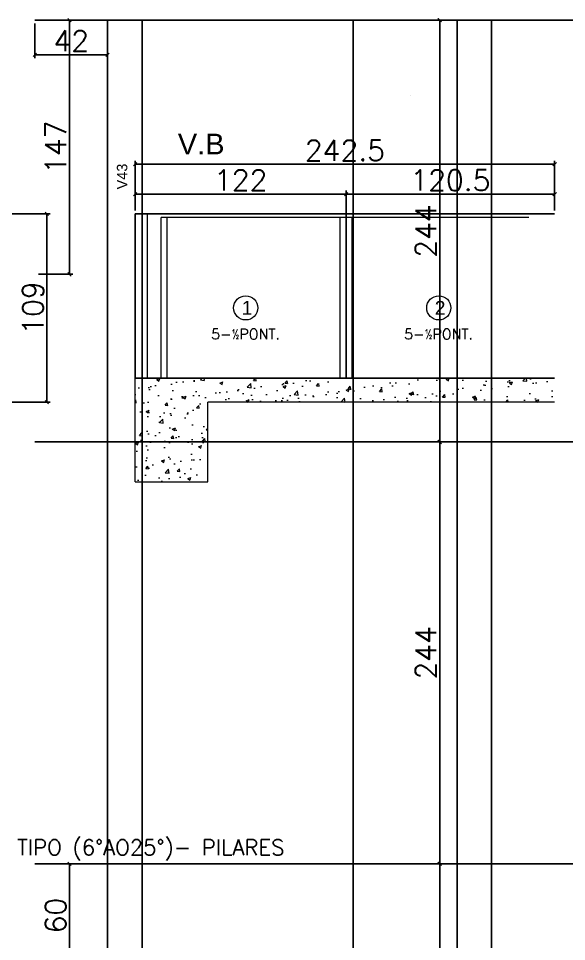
# Model space of a CAD drawing. Extents: x -40810 to 33675, y -2018 to 21213.
# Drawn here: x 13254 to 13571, y 15348 to 15882 of the extents above; entities that cross this region are included whole.
import ezdxf
from ezdxf.enums import TextEntityAlignment as Align

# ---------------------------------------------------------------- set-up
doc = ezdxf.new("R2010")
doc.units = 0
doc.layers.get('0').update_dxf_attribs({"color": 1, "lineweight": 9})
for name, color, linetype in [('242', 3, 'Continuous'), ('P-NOTAS', 7, 'Continuous'), ('Painéis', 255, 'Continuous')]:
    doc.layers.add(name, color=color, linetype=linetype)
for name, color, linetype, lineweight in [('DIVISAO', 142, 'Continuous', 15), ('DIVISAO_FOLHA', 142, 'Continuous', 15), ('ESTRUTURACAO', 240, 'Continuous', 15), ('HACHURACONCRETO', 252, 'Continuous', 13), ('MEIOPONTALETE', 12, 'Continuous', 15), ('NUMERACAO', 5, 'Continuous', 15), ('SARRAFO_2_2X7', 24, 'Continuous', 15), ('TEXTO VIGA', 7, 'Continuous', 13)]:
    doc.layers.add(name, color=color, linetype=linetype, lineweight=lineweight)
doc.styles.add('ARIAL', font='arial.ttf', dxfattribs={"height": 12})
doc.styles.add('Romans', font='romans.shx', dxfattribs={"height": 12})
doc.dimstyles.new('cotas', dxfattribs={"dimtxt": 9, "dimasz": 2, "dimexe": 2, "dimexo": 2, "dimgap": 2, "dimtad": 1, "dimdec": 1, "dimzin": 12, "dimdsep": 46, "dimtxsty": 'Romans', "dimblk": 'OBLIQUE', "dimcen": 9, "dimclrd": 4, "dimclre": 4, "dimclrt": 240, "dimaunit": 1, "dimadec": 8, "dimazin": 3, "dimtfac": 1, "dimtdec": 1, "dimtix": 1, "dimtmove": 0, "dimatfit": 2, "dimldrblk": 'OBLIQUE', "dimfxl": 1, "dimtolj": 1, "dimtzin": 0, "dimlwd": -1, "dimlwe": -1, "dimarcsym": 0})

# ---------------------------------------------------------------- blocks, each defined once
blk = doc.blocks.new('PILAR')
at = {"layer": 'DIVISAO_FOLHA', "insert": (4056.54, 9279.6), "char_height": 9, "width": 646.7478, "attachment_point": 1, "style": 'Romans'}
blk.add_mtext('DIALOGO - PATRIARCA - TORRE 1 - TIPO (6°AO25°)- PILARES', dxfattribs=at)
blk = doc.blocks.new('_Oblique')
at = {"color": 0, "linetype": 'ByBlock', "lineweight": -2}
blk.add_line((-0.5, -0.5), (0.5, 0.5), dxfattribs=at)
blk = doc.blocks.new('*D3706')
at = {"layer": 'Defpoints', "color": 0, "transparency": 16777216}
for p in [(13213.68, 15768.53), (13270.82, 15768.53), (13213.68, 15659.53)]:
    blk.add_point(p, dxfattribs=at)
at = {"layer": 'P-NOTAS', "color": 4, "transparency": 16777216}
for p, q in [((13215.68, 15768.53), (13272.82, 15768.53)), ((13270.82, 15659.53), (13270.82, 15768.53)), ((13215.68, 15659.53), (13272.82, 15659.53))]:
    blk.add_line(p, q, dxfattribs=at)
at = {"layer": 'P-NOTAS', "color": 4, "transparency": 16777216, "xscale": 2, "yscale": 2, "zscale": 2}
for p, rotation in [((13270.82, 15768.53), 90), ((13270.82, 15659.53), 270)]:
    blk.add_blockref('_Oblique', p, dxfattribs=dict(at, rotation=rotation))
at = {"layer": 'P-NOTAS', "color": 240, "transparency": 16777216, "insert": (13262.82, 15714.03), "char_height": 12, "attachment_point": 5, "rotation": 90, "style": 'Romans'}
blk.add_mtext('\\A1;109', dxfattribs=at)
blk = doc.blocks.new('*D3707')
at = {"layer": 'Defpoints', "color": 0, "transparency": 16777216}
for p in [(13443.85, 15779.91), (13321.85, 15768.53), (13443.85, 15766.33)]:
    blk.add_point(p, dxfattribs=at)
at = {"layer": 'P-NOTAS', "color": 4, "transparency": 16777216}
for p, q in [((13321.85, 15770.53), (13321.85, 15781.91)), ((13321.85, 15779.91), (13443.85, 15779.91)), ((13443.85, 15768.33), (13443.85, 15781.91))]:
    blk.add_line(p, q, dxfattribs=at)
at = {"layer": 'P-NOTAS', "color": 4, "transparency": 16777216, "xscale": 2, "yscale": 2, "zscale": 2, "rotation": 180}
blk.add_blockref('_Oblique', (13321.85, 15779.91), dxfattribs=at)
at = {"layer": 'P-NOTAS', "color": 4, "transparency": 16777216, "xscale": 2, "yscale": 2, "zscale": 2}
blk.add_blockref('_Oblique', (13443.85, 15779.91), dxfattribs=at)
at = {"layer": 'P-NOTAS', "color": 240, "transparency": 16777216, "insert": (13382.85, 15787.91), "char_height": 12, "attachment_point": 5, "style": 'Romans'}
blk.add_mtext('\\A1;122', dxfattribs=at)
blk = doc.blocks.new('*D3708')
at = {"layer": 'Defpoints', "color": 0, "transparency": 16777216}
for p in [(13564.35, 15779.91), (13443.85, 15766.33), (13564.35, 15768.53)]:
    blk.add_point(p, dxfattribs=at)
at = {"layer": 'P-NOTAS', "color": 4, "transparency": 16777216}
for p, q in [((13443.85, 15768.33), (13443.85, 15781.91)), ((13443.85, 15779.91), (13564.35, 15779.91)), ((13564.35, 15770.53), (13564.35, 15781.91))]:
    blk.add_line(p, q, dxfattribs=at)
at = {"layer": 'P-NOTAS', "color": 4, "transparency": 16777216, "xscale": 2, "yscale": 2, "zscale": 2, "rotation": 180}
blk.add_blockref('_Oblique', (13443.85, 15779.91), dxfattribs=at)
at = {"layer": 'P-NOTAS', "color": 4, "transparency": 16777216, "xscale": 2, "yscale": 2, "zscale": 2}
blk.add_blockref('_Oblique', (13564.35, 15779.91), dxfattribs=at)
at = {"layer": 'P-NOTAS', "color": 240, "transparency": 16777216, "insert": (13504.1, 15787.91), "char_height": 12, "attachment_point": 5, "style": 'Romans'}
blk.add_mtext('\\A1;120.5', dxfattribs=at)
blk = doc.blocks.new('*D3709')
at = {"layer": 'Defpoints', "color": 0, "transparency": 16777216}
for p in [(13321.85, 15797.19), (13321.85, 15768.53), (13564.35, 15768.53)]:
    blk.add_point(p, dxfattribs=at)
at = {"layer": 'P-NOTAS', "color": 4, "transparency": 16777216}
for p, q in [((13321.85, 15770.53), (13321.85, 15799.19)), ((13564.35, 15797.19), (13321.85, 15797.19)), ((13564.35, 15770.53), (13564.35, 15799.19))]:
    blk.add_line(p, q, dxfattribs=at)
at = {"layer": 'P-NOTAS', "color": 4, "transparency": 16777216, "xscale": 2, "yscale": 2, "zscale": 2, "rotation": 180}
blk.add_blockref('_Oblique', (13321.85, 15797.19), dxfattribs=at)
at = {"layer": 'P-NOTAS', "color": 4, "transparency": 16777216, "xscale": 2, "yscale": 2, "zscale": 2}
blk.add_blockref('_Oblique', (13564.35, 15797.19), dxfattribs=at)
at = {"layer": 'P-NOTAS', "color": 240, "transparency": 16777216, "insert": (13443.1, 15805.19), "char_height": 12, "attachment_point": 5, "style": 'Romans'}
blk.add_mtext('\\A1;242.5', dxfattribs=at)
blk = doc.blocks.new('*D3763')
at = {"layer": 'Defpoints', "color": 0, "linetype": 'Continuous', "ltscale": 30, "transparency": 16777216}
for p in [(13507.91, 15392.53), (13497.91, 15148.53), (13507.91, 15148.53)]:
    blk.add_point(p, dxfattribs=at)
at = {"layer": 'P-NOTAS', "color": 4, "linetype": 'Continuous', "ltscale": 30, "transparency": 16777216}
for p, q in [((13505.91, 15392.53), (13495.91, 15392.53)), ((13497.91, 15392.53), (13497.91, 15148.53)), ((13505.91, 15148.53), (13495.91, 15148.53))]:
    blk.add_line(p, q, dxfattribs=at)
at = {"layer": 'P-NOTAS', "color": 4, "linetype": 'Continuous', "ltscale": 30, "transparency": 16777216, "xscale": 2, "yscale": 2, "zscale": 2}
for p, rotation in [((13497.91, 15392.53), 90), ((13497.91, 15148.53), 270)]:
    blk.add_blockref('_Oblique', p, dxfattribs=dict(at, rotation=rotation))
at = {"layer": 'P-NOTAS', "color": 240, "linetype": 'Continuous', "ltscale": 30, "transparency": 16777216, "insert": (13489.91, 15270.53), "char_height": 12, "attachment_point": 5, "rotation": 90, "style": 'Romans'}
blk.add_mtext('\\A1;244', dxfattribs=at)
blk = doc.blocks.new('*D3764')
at = {"layer": 'Defpoints', "color": 0, "linetype": 'Continuous', "ltscale": 30, "transparency": 16777216}
for p in [(13507.91, 15636.53), (13497.91, 15392.53), (13507.91, 15392.53)]:
    blk.add_point(p, dxfattribs=at)
at = {"layer": 'P-NOTAS', "color": 4, "linetype": 'Continuous', "ltscale": 30, "transparency": 16777216}
for p, q in [((13505.91, 15636.53), (13495.91, 15636.53)), ((13497.91, 15636.53), (13497.91, 15392.53)), ((13505.91, 15392.53), (13495.91, 15392.53))]:
    blk.add_line(p, q, dxfattribs=at)
at = {"layer": 'P-NOTAS', "color": 4, "linetype": 'Continuous', "ltscale": 30, "transparency": 16777216, "xscale": 2, "yscale": 2, "zscale": 2}
for p, rotation in [((13497.91, 15636.53), 90), ((13497.91, 15392.53), 270)]:
    blk.add_blockref('_Oblique', p, dxfattribs=dict(at, rotation=rotation))
at = {"layer": 'P-NOTAS', "color": 240, "linetype": 'Continuous', "ltscale": 30, "transparency": 16777216, "insert": (13489.91, 15514.53), "char_height": 12, "attachment_point": 5, "rotation": 90, "style": 'Romans'}
blk.add_mtext('\\A1;244', dxfattribs=at)
blk = doc.blocks.new('*D3765')
at = {"layer": 'Defpoints', "color": 0, "linetype": 'Continuous', "ltscale": 30, "transparency": 16777216}
for p in [(13507.91, 15880.53), (13497.91, 15636.53), (13507.91, 15636.53)]:
    blk.add_point(p, dxfattribs=at)
at = {"layer": 'P-NOTAS', "color": 4, "linetype": 'Continuous', "ltscale": 30, "transparency": 16777216}
for p, q in [((13505.91, 15880.53), (13495.91, 15880.53)), ((13497.91, 15880.53), (13497.91, 15636.53)), ((13505.91, 15636.53), (13495.91, 15636.53))]:
    blk.add_line(p, q, dxfattribs=at)
at = {"layer": 'P-NOTAS', "color": 4, "linetype": 'Continuous', "ltscale": 30, "transparency": 16777216, "xscale": 2, "yscale": 2, "zscale": 2}
for p, rotation in [((13497.91, 15880.53), 90), ((13497.91, 15636.53), 270)]:
    blk.add_blockref('_Oblique', p, dxfattribs=dict(at, rotation=rotation))
at = {"layer": 'P-NOTAS', "color": 240, "linetype": 'Continuous', "ltscale": 30, "transparency": 16777216, "insert": (13489.91, 15758.53), "char_height": 12, "attachment_point": 5, "rotation": 90, "style": 'Romans'}
blk.add_mtext('\\A1;244', dxfattribs=at)
blk = doc.blocks.new('*D3766')
at = {"layer": 'Defpoints', "color": 0, "linetype": 'Continuous', "ltscale": 30, "transparency": 16777216}
for p in [(13263.91, 15880.53), (13305.91, 15880.53), (13305.91, 15860.53)]:
    blk.add_point(p, dxfattribs=at)
at = {"layer": 'P-NOTAS', "color": 4, "linetype": 'Continuous', "ltscale": 30, "transparency": 16777216}
for p, q in [((13263.91, 15878.53), (13263.91, 15858.53)), ((13305.91, 15878.53), (13305.91, 15858.53)), ((13263.91, 15860.53), (13305.91, 15860.53))]:
    blk.add_line(p, q, dxfattribs=at)
at = {"layer": 'P-NOTAS', "color": 4, "linetype": 'Continuous', "ltscale": 30, "transparency": 16777216, "xscale": 2, "yscale": 2, "zscale": 2, "rotation": 180}
blk.add_blockref('_Oblique', (13263.91, 15860.53), dxfattribs=at)
at = {"layer": 'P-NOTAS', "color": 4, "linetype": 'Continuous', "ltscale": 30, "transparency": 16777216, "xscale": 2, "yscale": 2, "zscale": 2}
blk.add_blockref('_Oblique', (13305.91, 15860.53), dxfattribs=at)
at = {"layer": 'P-NOTAS', "color": 240, "linetype": 'Continuous', "ltscale": 30, "transparency": 16777216, "insert": (13284.91, 15868.53), "char_height": 12, "attachment_point": 5, "style": 'Romans'}
blk.add_mtext('\\A1;42', dxfattribs=at)
blk = doc.blocks.new('*D3767')
at = {"layer": 'Defpoints', "color": 0, "linetype": 'Continuous', "ltscale": 30, "transparency": 16777216}
for p in [(13263.91, 15880.53), (13263.91, 15733.53), (13283.91, 15733.53)]:
    blk.add_point(p, dxfattribs=at)
at = {"layer": 'P-NOTAS', "color": 4, "linetype": 'Continuous', "ltscale": 30, "transparency": 16777216}
for p, q in [((13265.91, 15880.53), (13285.91, 15880.53)), ((13283.91, 15880.53), (13283.91, 15733.53)), ((13265.91, 15733.53), (13285.91, 15733.53))]:
    blk.add_line(p, q, dxfattribs=at)
at = {"layer": 'P-NOTAS', "color": 4, "linetype": 'Continuous', "ltscale": 30, "transparency": 16777216, "xscale": 2, "yscale": 2, "zscale": 2}
for p, rotation in [((13283.91, 15880.53), 90), ((13283.91, 15733.53), 270)]:
    blk.add_blockref('_Oblique', p, dxfattribs=dict(at, rotation=rotation))
at = {"layer": 'P-NOTAS', "color": 240, "linetype": 'Continuous', "ltscale": 30, "transparency": 16777216, "insert": (13275.91, 15807.03), "char_height": 12, "attachment_point": 5, "rotation": 90, "style": 'Romans'}
blk.add_mtext('\\A1;147', dxfattribs=at)
blk = doc.blocks.new('*D3770')
at = {"layer": 'Defpoints', "color": 0, "linetype": 'Continuous', "ltscale": 30, "transparency": 16777216}
for p in [(13263.91, 15392.53), (13263.91, 15332.53), (13283.91, 15332.53)]:
    blk.add_point(p, dxfattribs=at)
at = {"layer": 'P-NOTAS', "color": 4, "linetype": 'Continuous', "ltscale": 30, "transparency": 16777216}
for p, q in [((13265.91, 15392.53), (13285.91, 15392.53)), ((13283.91, 15392.53), (13283.91, 15332.53)), ((13265.91, 15332.53), (13285.91, 15332.53))]:
    blk.add_line(p, q, dxfattribs=at)
at = {"layer": 'P-NOTAS', "color": 4, "linetype": 'Continuous', "ltscale": 30, "transparency": 16777216, "xscale": 2, "yscale": 2, "zscale": 2}
for p, rotation in [((13283.91, 15392.53), 90), ((13283.91, 15332.53), 270)]:
    blk.add_blockref('_Oblique', p, dxfattribs=dict(at, rotation=rotation))
at = {"layer": 'P-NOTAS', "color": 240, "linetype": 'Continuous', "ltscale": 30, "transparency": 16777216, "insert": (13275.91, 15362.53), "char_height": 12, "attachment_point": 5, "rotation": 90, "style": 'Romans'}
blk.add_mtext('\\A1;60', dxfattribs=at)
blk = doc.blocks.new('*D3784')
at = {"layer": 'Defpoints', "color": 0, "linetype": 'Continuous', "ltscale": 30, "transparency": 16777216}
for p in [(13507.93, 15880.53), (13497.93, 15636.53), (13507.93, 15636.53)]:
    blk.add_point(p, dxfattribs=at)
at = {"layer": 'P-NOTAS', "color": 4, "linetype": 'Continuous', "ltscale": 30, "transparency": 16777216}
for p, q in [((13505.93, 15880.53), (13495.93, 15880.53)), ((13497.93, 15880.53), (13497.93, 15636.53)), ((13505.93, 15636.53), (13495.93, 15636.53))]:
    blk.add_line(p, q, dxfattribs=at)
at = {"layer": 'P-NOTAS', "color": 4, "linetype": 'Continuous', "ltscale": 30, "transparency": 16777216, "xscale": 2, "yscale": 2, "zscale": 2}
for p, rotation in [((13497.93, 15880.53), 90), ((13497.93, 15636.53), 270)]:
    blk.add_blockref('_Oblique', p, dxfattribs=dict(at, rotation=rotation))
at = {"layer": 'P-NOTAS', "color": 240, "linetype": 'Continuous', "ltscale": 30, "transparency": 16777216, "insert": (13489.93, 15758.53), "char_height": 12, "attachment_point": 5, "rotation": 90, "style": 'Romans'}
blk.add_mtext('\\A1;244', dxfattribs=at)
blk = doc.blocks.new('*D3785')
at = {"layer": 'Defpoints', "color": 0, "linetype": 'Continuous', "ltscale": 30, "transparency": 16777216}
for p in [(13507.93, 15636.53), (13497.93, 15392.53), (13507.93, 15392.53)]:
    blk.add_point(p, dxfattribs=at)
at = {"layer": 'P-NOTAS', "color": 4, "linetype": 'Continuous', "ltscale": 30, "transparency": 16777216}
for p, q in [((13505.93, 15636.53), (13495.93, 15636.53)), ((13497.93, 15636.53), (13497.93, 15392.53)), ((13505.93, 15392.53), (13495.93, 15392.53))]:
    blk.add_line(p, q, dxfattribs=at)
at = {"layer": 'P-NOTAS', "color": 4, "linetype": 'Continuous', "ltscale": 30, "transparency": 16777216, "xscale": 2, "yscale": 2, "zscale": 2}
for p, rotation in [((13497.93, 15636.53), 90), ((13497.93, 15392.53), 270)]:
    blk.add_blockref('_Oblique', p, dxfattribs=dict(at, rotation=rotation))
at = {"layer": 'P-NOTAS', "color": 240, "linetype": 'Continuous', "ltscale": 30, "transparency": 16777216, "insert": (13489.93, 15514.53), "char_height": 12, "attachment_point": 5, "rotation": 90, "style": 'Romans'}
blk.add_mtext('\\A1;244', dxfattribs=at)
blk = doc.blocks.new('*D3786')
at = {"layer": 'Defpoints', "color": 0, "linetype": 'Continuous', "ltscale": 30, "transparency": 16777216}
for p in [(13507.93, 15392.53), (13497.93, 15148.53), (13507.93, 15148.53)]:
    blk.add_point(p, dxfattribs=at)
at = {"layer": 'P-NOTAS', "color": 4, "linetype": 'Continuous', "ltscale": 30, "transparency": 16777216}
for p, q in [((13505.93, 15392.53), (13495.93, 15392.53)), ((13497.93, 15392.53), (13497.93, 15148.53)), ((13505.93, 15148.53), (13495.93, 15148.53))]:
    blk.add_line(p, q, dxfattribs=at)
at = {"layer": 'P-NOTAS', "color": 4, "linetype": 'Continuous', "ltscale": 30, "transparency": 16777216, "xscale": 2, "yscale": 2, "zscale": 2}
for p, rotation in [((13497.93, 15392.53), 90), ((13497.93, 15148.53), 270)]:
    blk.add_blockref('_Oblique', p, dxfattribs=dict(at, rotation=rotation))
at = {"layer": 'P-NOTAS', "color": 240, "linetype": 'Continuous', "ltscale": 30, "transparency": 16777216, "insert": (13489.93, 15270.53), "char_height": 12, "attachment_point": 5, "rotation": 90, "style": 'Romans'}
blk.add_mtext('\\A1;244', dxfattribs=at)
blk = doc.blocks.new('*D6301')
at = {"layer": 'Defpoints', "color": 0, "ltscale": 30, "transparency": 16777216}
for p in [(13507.91, 15392.53), (13497.91, 15148.53), (13507.91, 15148.53)]:
    blk.add_point(p, dxfattribs=at)
at = {"layer": 'P-NOTAS', "color": 4, "ltscale": 30, "transparency": 16777216}
for p, q in [((13505.91, 15392.53), (13495.91, 15392.53)), ((13497.91, 15392.53), (13497.91, 15148.53)), ((13505.91, 15148.53), (13495.91, 15148.53))]:
    blk.add_line(p, q, dxfattribs=at)
at = {"layer": 'P-NOTAS', "color": 4, "ltscale": 30, "transparency": 16777216, "xscale": 2, "yscale": 2, "zscale": 2}
for p, rotation in [((13497.91, 15392.53), 90), ((13497.91, 15148.53), 270)]:
    blk.add_blockref('_Oblique', p, dxfattribs=dict(at, rotation=rotation))
at = {"layer": 'P-NOTAS', "color": 240, "ltscale": 30, "transparency": 16777216, "insert": (13489.91, 15270.53), "char_height": 12, "attachment_point": 5, "rotation": 90, "style": 'Romans'}
blk.add_mtext('\\A1;244', dxfattribs=at)
blk = doc.blocks.new('*D6302')
at = {"layer": 'Defpoints', "color": 0, "ltscale": 30, "transparency": 16777216}
for p in [(13507.91, 15636.53), (13497.91, 15392.53), (13507.91, 15392.53)]:
    blk.add_point(p, dxfattribs=at)
at = {"layer": 'P-NOTAS', "color": 4, "ltscale": 30, "transparency": 16777216}
for p, q in [((13505.91, 15636.53), (13495.91, 15636.53)), ((13497.91, 15636.53), (13497.91, 15392.53)), ((13505.91, 15392.53), (13495.91, 15392.53))]:
    blk.add_line(p, q, dxfattribs=at)
at = {"layer": 'P-NOTAS', "color": 4, "ltscale": 30, "transparency": 16777216, "xscale": 2, "yscale": 2, "zscale": 2}
for p, rotation in [((13497.91, 15636.53), 90), ((13497.91, 15392.53), 270)]:
    blk.add_blockref('_Oblique', p, dxfattribs=dict(at, rotation=rotation))
at = {"layer": 'P-NOTAS', "color": 240, "ltscale": 30, "transparency": 16777216, "insert": (13489.91, 15514.53), "char_height": 12, "attachment_point": 5, "rotation": 90, "style": 'Romans'}
blk.add_mtext('\\A1;244', dxfattribs=at)
blk = doc.blocks.new('*D6303')
at = {"layer": 'Defpoints', "color": 0, "ltscale": 30, "transparency": 16777216}
for p in [(13507.91, 15880.53), (13497.91, 15636.53), (13507.91, 15636.53)]:
    blk.add_point(p, dxfattribs=at)
at = {"layer": 'P-NOTAS', "color": 4, "ltscale": 30, "transparency": 16777216}
for p, q in [((13505.91, 15880.53), (13495.91, 15880.53)), ((13497.91, 15880.53), (13497.91, 15636.53)), ((13505.91, 15636.53), (13495.91, 15636.53))]:
    blk.add_line(p, q, dxfattribs=at)
at = {"layer": 'P-NOTAS', "color": 4, "ltscale": 30, "transparency": 16777216, "xscale": 2, "yscale": 2, "zscale": 2}
for p, rotation in [((13497.91, 15880.53), 90), ((13497.91, 15636.53), 270)]:
    blk.add_blockref('_Oblique', p, dxfattribs=dict(at, rotation=rotation))
at = {"layer": 'P-NOTAS', "color": 240, "ltscale": 30, "transparency": 16777216, "insert": (13489.91, 15758.53), "char_height": 12, "attachment_point": 5, "rotation": 90, "style": 'Romans'}
blk.add_mtext('\\A1;244', dxfattribs=at)
blk = doc.blocks.new('*D6304')
at = {"layer": 'Defpoints', "color": 0, "ltscale": 30, "transparency": 16777216}
for p in [(13263.91, 15880.53), (13305.91, 15880.53), (13305.91, 15860.53)]:
    blk.add_point(p, dxfattribs=at)
at = {"layer": 'P-NOTAS', "color": 4, "ltscale": 30, "transparency": 16777216}
for p, q in [((13263.91, 15878.53), (13263.91, 15858.53)), ((13305.91, 15878.53), (13305.91, 15858.53)), ((13263.91, 15860.53), (13305.91, 15860.53))]:
    blk.add_line(p, q, dxfattribs=at)
at = {"layer": 'P-NOTAS', "color": 4, "ltscale": 30, "transparency": 16777216, "xscale": 2, "yscale": 2, "zscale": 2, "rotation": 180}
blk.add_blockref('_Oblique', (13263.91, 15860.53), dxfattribs=at)
at = {"layer": 'P-NOTAS', "color": 4, "ltscale": 30, "transparency": 16777216, "xscale": 2, "yscale": 2, "zscale": 2}
blk.add_blockref('_Oblique', (13305.91, 15860.53), dxfattribs=at)
at = {"layer": 'P-NOTAS', "color": 240, "ltscale": 30, "transparency": 16777216, "insert": (13284.91, 15868.53), "char_height": 12, "attachment_point": 5, "style": 'Romans'}
blk.add_mtext('\\A1;42', dxfattribs=at)
blk = doc.blocks.new('*D6305')
at = {"layer": 'Defpoints', "color": 0, "ltscale": 30, "transparency": 16777216}
for p in [(13263.91, 15880.53), (13263.91, 15733.53), (13283.91, 15733.53)]:
    blk.add_point(p, dxfattribs=at)
at = {"layer": 'P-NOTAS', "color": 4, "ltscale": 30, "transparency": 16777216}
for p, q in [((13265.91, 15880.53), (13285.91, 15880.53)), ((13283.91, 15880.53), (13283.91, 15733.53)), ((13265.91, 15733.53), (13285.91, 15733.53))]:
    blk.add_line(p, q, dxfattribs=at)
at = {"layer": 'P-NOTAS', "color": 4, "ltscale": 30, "transparency": 16777216, "xscale": 2, "yscale": 2, "zscale": 2}
for p, rotation in [((13283.91, 15880.53), 90), ((13283.91, 15733.53), 270)]:
    blk.add_blockref('_Oblique', p, dxfattribs=dict(at, rotation=rotation))
at = {"layer": 'P-NOTAS', "color": 240, "ltscale": 30, "transparency": 16777216, "insert": (13275.91, 15807.03), "char_height": 12, "attachment_point": 5, "rotation": 90, "style": 'Romans'}
blk.add_mtext('\\A1;147', dxfattribs=at)
blk = doc.blocks.new('*D6308')
at = {"layer": 'Defpoints', "color": 0, "ltscale": 30, "transparency": 16777216}
for p in [(13263.91, 15392.53), (13263.91, 15332.53), (13283.91, 15332.53)]:
    blk.add_point(p, dxfattribs=at)
at = {"layer": 'P-NOTAS', "color": 4, "ltscale": 30, "transparency": 16777216}
for p, q in [((13265.91, 15392.53), (13285.91, 15392.53)), ((13283.91, 15392.53), (13283.91, 15332.53)), ((13265.91, 15332.53), (13285.91, 15332.53))]:
    blk.add_line(p, q, dxfattribs=at)
at = {"layer": 'P-NOTAS', "color": 4, "ltscale": 30, "transparency": 16777216, "xscale": 2, "yscale": 2, "zscale": 2}
for p, rotation in [((13283.91, 15392.53), 90), ((13283.91, 15332.53), 270)]:
    blk.add_blockref('_Oblique', p, dxfattribs=dict(at, rotation=rotation))
at = {"layer": 'P-NOTAS', "color": 240, "ltscale": 30, "transparency": 16777216, "insert": (13275.91, 15362.53), "char_height": 12, "attachment_point": 5, "rotation": 90, "style": 'Romans'}
blk.add_mtext('\\A1;60', dxfattribs=at)
blk = doc.blocks.new('*D6322')
at = {"layer": 'Defpoints', "color": 0, "ltscale": 30, "transparency": 16777216}
for p in [(13507.93, 15880.53), (13497.93, 15636.53), (13507.93, 15636.53)]:
    blk.add_point(p, dxfattribs=at)
at = {"layer": 'P-NOTAS', "color": 4, "ltscale": 30, "transparency": 16777216}
for p, q in [((13505.93, 15880.53), (13495.93, 15880.53)), ((13497.93, 15880.53), (13497.93, 15636.53)), ((13505.93, 15636.53), (13495.93, 15636.53))]:
    blk.add_line(p, q, dxfattribs=at)
at = {"layer": 'P-NOTAS', "color": 4, "ltscale": 30, "transparency": 16777216, "xscale": 2, "yscale": 2, "zscale": 2}
for p, rotation in [((13497.93, 15880.53), 90), ((13497.93, 15636.53), 270)]:
    blk.add_blockref('_Oblique', p, dxfattribs=dict(at, rotation=rotation))
at = {"layer": 'P-NOTAS', "color": 240, "ltscale": 30, "transparency": 16777216, "insert": (13489.93, 15758.53), "char_height": 12, "attachment_point": 5, "rotation": 90, "style": 'Romans'}
blk.add_mtext('\\A1;244', dxfattribs=at)
blk = doc.blocks.new('*D6323')
at = {"layer": 'Defpoints', "color": 0, "ltscale": 30, "transparency": 16777216}
for p in [(13507.93, 15636.53), (13497.93, 15392.53), (13507.93, 15392.53)]:
    blk.add_point(p, dxfattribs=at)
at = {"layer": 'P-NOTAS', "color": 4, "ltscale": 30, "transparency": 16777216}
for p, q in [((13505.93, 15636.53), (13495.93, 15636.53)), ((13497.93, 15636.53), (13497.93, 15392.53)), ((13505.93, 15392.53), (13495.93, 15392.53))]:
    blk.add_line(p, q, dxfattribs=at)
at = {"layer": 'P-NOTAS', "color": 4, "ltscale": 30, "transparency": 16777216, "xscale": 2, "yscale": 2, "zscale": 2}
for p, rotation in [((13497.93, 15636.53), 90), ((13497.93, 15392.53), 270)]:
    blk.add_blockref('_Oblique', p, dxfattribs=dict(at, rotation=rotation))
at = {"layer": 'P-NOTAS', "color": 240, "ltscale": 30, "transparency": 16777216, "insert": (13489.93, 15514.53), "char_height": 12, "attachment_point": 5, "rotation": 90, "style": 'Romans'}
blk.add_mtext('\\A1;244', dxfattribs=at)
blk = doc.blocks.new('*D6324')
at = {"layer": 'Defpoints', "color": 0, "ltscale": 30, "transparency": 16777216}
for p in [(13507.93, 15392.53), (13497.93, 15148.53), (13507.93, 15148.53)]:
    blk.add_point(p, dxfattribs=at)
at = {"layer": 'P-NOTAS', "color": 4, "ltscale": 30, "transparency": 16777216}
for p, q in [((13505.93, 15392.53), (13495.93, 15392.53)), ((13497.93, 15392.53), (13497.93, 15148.53)), ((13505.93, 15148.53), (13495.93, 15148.53))]:
    blk.add_line(p, q, dxfattribs=at)
at = {"layer": 'P-NOTAS', "color": 4, "ltscale": 30, "transparency": 16777216, "xscale": 2, "yscale": 2, "zscale": 2}
for p, rotation in [((13497.93, 15392.53), 90), ((13497.93, 15148.53), 270)]:
    blk.add_blockref('_Oblique', p, dxfattribs=dict(at, rotation=rotation))
at = {"layer": 'P-NOTAS', "color": 240, "ltscale": 30, "transparency": 16777216, "insert": (13489.93, 15270.53), "char_height": 12, "attachment_point": 5, "rotation": 90, "style": 'Romans'}
blk.add_mtext('\\A1;244', dxfattribs=at)
blk = doc.blocks.new('*D6485')
at = {"layer": 'Defpoints', "color": 0, "ltscale": 30, "transparency": 16777216}
for p in [(13507.91, 15392.53), (13497.91, 15148.53), (13507.91, 15148.53)]:
    blk.add_point(p, dxfattribs=at)
at = {"layer": 'P-NOTAS', "color": 4, "ltscale": 30, "transparency": 16777216}
for p, q in [((13505.91, 15392.53), (13495.91, 15392.53)), ((13497.91, 15392.53), (13497.91, 15148.53)), ((13505.91, 15148.53), (13495.91, 15148.53))]:
    blk.add_line(p, q, dxfattribs=at)
at = {"layer": 'P-NOTAS', "color": 4, "ltscale": 30, "transparency": 16777216, "xscale": 2, "yscale": 2, "zscale": 2}
for p, rotation in [((13497.91, 15392.53), 90), ((13497.91, 15148.53), 270)]:
    blk.add_blockref('_Oblique', p, dxfattribs=dict(at, rotation=rotation))
at = {"layer": 'P-NOTAS', "color": 240, "ltscale": 30, "transparency": 16777216, "insert": (13489.91, 15270.53), "char_height": 12, "attachment_point": 5, "rotation": 90, "style": 'Romans'}
blk.add_mtext('\\A1;244', dxfattribs=at)
blk = doc.blocks.new('*D6486')
at = {"layer": 'Defpoints', "color": 0, "ltscale": 30, "transparency": 16777216}
for p in [(13507.91, 15636.53), (13497.91, 15392.53), (13507.91, 15392.53)]:
    blk.add_point(p, dxfattribs=at)
at = {"layer": 'P-NOTAS', "color": 4, "ltscale": 30, "transparency": 16777216}
for p, q in [((13505.91, 15636.53), (13495.91, 15636.53)), ((13497.91, 15636.53), (13497.91, 15392.53)), ((13505.91, 15392.53), (13495.91, 15392.53))]:
    blk.add_line(p, q, dxfattribs=at)
at = {"layer": 'P-NOTAS', "color": 4, "ltscale": 30, "transparency": 16777216, "xscale": 2, "yscale": 2, "zscale": 2}
for p, rotation in [((13497.91, 15636.53), 90), ((13497.91, 15392.53), 270)]:
    blk.add_blockref('_Oblique', p, dxfattribs=dict(at, rotation=rotation))
at = {"layer": 'P-NOTAS', "color": 240, "ltscale": 30, "transparency": 16777216, "insert": (13489.91, 15514.53), "char_height": 12, "attachment_point": 5, "rotation": 90, "style": 'Romans'}
blk.add_mtext('\\A1;244', dxfattribs=at)
blk = doc.blocks.new('*D6487')
at = {"layer": 'Defpoints', "color": 0, "ltscale": 30, "transparency": 16777216}
for p in [(13507.91, 15880.53), (13497.91, 15636.53), (13507.91, 15636.53)]:
    blk.add_point(p, dxfattribs=at)
at = {"layer": 'P-NOTAS', "color": 4, "ltscale": 30, "transparency": 16777216}
for p, q in [((13505.91, 15880.53), (13495.91, 15880.53)), ((13497.91, 15880.53), (13497.91, 15636.53)), ((13505.91, 15636.53), (13495.91, 15636.53))]:
    blk.add_line(p, q, dxfattribs=at)
at = {"layer": 'P-NOTAS', "color": 4, "ltscale": 30, "transparency": 16777216, "xscale": 2, "yscale": 2, "zscale": 2}
for p, rotation in [((13497.91, 15880.53), 90), ((13497.91, 15636.53), 270)]:
    blk.add_blockref('_Oblique', p, dxfattribs=dict(at, rotation=rotation))
at = {"layer": 'P-NOTAS', "color": 240, "ltscale": 30, "transparency": 16777216, "insert": (13489.91, 15758.53), "char_height": 12, "attachment_point": 5, "rotation": 90, "style": 'Romans'}
blk.add_mtext('\\A1;244', dxfattribs=at)
blk = doc.blocks.new('*D6488')
at = {"layer": 'Defpoints', "color": 0, "ltscale": 30, "transparency": 16777216}
for p in [(13263.91, 15880.53), (13305.91, 15880.53), (13305.91, 15860.53)]:
    blk.add_point(p, dxfattribs=at)
at = {"layer": 'P-NOTAS', "color": 4, "ltscale": 30, "transparency": 16777216}
for p, q in [((13263.91, 15878.53), (13263.91, 15858.53)), ((13305.91, 15878.53), (13305.91, 15858.53)), ((13263.91, 15860.53), (13305.91, 15860.53))]:
    blk.add_line(p, q, dxfattribs=at)
at = {"layer": 'P-NOTAS', "color": 4, "ltscale": 30, "transparency": 16777216, "xscale": 2, "yscale": 2, "zscale": 2, "rotation": 180}
blk.add_blockref('_Oblique', (13263.91, 15860.53), dxfattribs=at)
at = {"layer": 'P-NOTAS', "color": 4, "ltscale": 30, "transparency": 16777216, "xscale": 2, "yscale": 2, "zscale": 2}
blk.add_blockref('_Oblique', (13305.91, 15860.53), dxfattribs=at)
at = {"layer": 'P-NOTAS', "color": 240, "ltscale": 30, "transparency": 16777216, "insert": (13284.91, 15868.53), "char_height": 12, "attachment_point": 5, "style": 'Romans'}
blk.add_mtext('\\A1;42', dxfattribs=at)
blk = doc.blocks.new('*D6489')
at = {"layer": 'Defpoints', "color": 0, "ltscale": 30, "transparency": 16777216}
for p in [(13263.91, 15880.53), (13263.91, 15733.53), (13283.91, 15733.53)]:
    blk.add_point(p, dxfattribs=at)
at = {"layer": 'P-NOTAS', "color": 4, "ltscale": 30, "transparency": 16777216}
for p, q in [((13265.91, 15880.53), (13285.91, 15880.53)), ((13283.91, 15880.53), (13283.91, 15733.53)), ((13265.91, 15733.53), (13285.91, 15733.53))]:
    blk.add_line(p, q, dxfattribs=at)
at = {"layer": 'P-NOTAS', "color": 4, "ltscale": 30, "transparency": 16777216, "xscale": 2, "yscale": 2, "zscale": 2}
for p, rotation in [((13283.91, 15880.53), 90), ((13283.91, 15733.53), 270)]:
    blk.add_blockref('_Oblique', p, dxfattribs=dict(at, rotation=rotation))
at = {"layer": 'P-NOTAS', "color": 240, "ltscale": 30, "transparency": 16777216, "insert": (13275.91, 15807.03), "char_height": 12, "attachment_point": 5, "rotation": 90, "style": 'Romans'}
blk.add_mtext('\\A1;147', dxfattribs=at)
blk = doc.blocks.new('*D6492')
at = {"layer": 'Defpoints', "color": 0, "ltscale": 30, "transparency": 16777216}
for p in [(13263.91, 15392.53), (13263.91, 15332.53), (13283.91, 15332.53)]:
    blk.add_point(p, dxfattribs=at)
at = {"layer": 'P-NOTAS', "color": 4, "ltscale": 30, "transparency": 16777216}
for p, q in [((13265.91, 15392.53), (13285.91, 15392.53)), ((13283.91, 15392.53), (13283.91, 15332.53)), ((13265.91, 15332.53), (13285.91, 15332.53))]:
    blk.add_line(p, q, dxfattribs=at)
at = {"layer": 'P-NOTAS', "color": 4, "ltscale": 30, "transparency": 16777216, "xscale": 2, "yscale": 2, "zscale": 2}
for p, rotation in [((13283.91, 15392.53), 90), ((13283.91, 15332.53), 270)]:
    blk.add_blockref('_Oblique', p, dxfattribs=dict(at, rotation=rotation))
at = {"layer": 'P-NOTAS', "color": 240, "ltscale": 30, "transparency": 16777216, "insert": (13275.91, 15362.53), "char_height": 12, "attachment_point": 5, "rotation": 90, "style": 'Romans'}
blk.add_mtext('\\A1;60', dxfattribs=at)
blk = doc.blocks.new('*D6506')
at = {"layer": 'Defpoints', "color": 0, "ltscale": 30, "transparency": 16777216}
for p in [(13507.93, 15880.53), (13497.93, 15636.53), (13507.93, 15636.53)]:
    blk.add_point(p, dxfattribs=at)
at = {"layer": 'P-NOTAS', "color": 4, "ltscale": 30, "transparency": 16777216}
for p, q in [((13505.93, 15880.53), (13495.93, 15880.53)), ((13497.93, 15880.53), (13497.93, 15636.53)), ((13505.93, 15636.53), (13495.93, 15636.53))]:
    blk.add_line(p, q, dxfattribs=at)
at = {"layer": 'P-NOTAS', "color": 4, "ltscale": 30, "transparency": 16777216, "xscale": 2, "yscale": 2, "zscale": 2}
for p, rotation in [((13497.93, 15880.53), 90), ((13497.93, 15636.53), 270)]:
    blk.add_blockref('_Oblique', p, dxfattribs=dict(at, rotation=rotation))
at = {"layer": 'P-NOTAS', "color": 240, "ltscale": 30, "transparency": 16777216, "insert": (13489.93, 15758.53), "char_height": 12, "attachment_point": 5, "rotation": 90, "style": 'Romans'}
blk.add_mtext('\\A1;244', dxfattribs=at)
blk = doc.blocks.new('*D6507')
at = {"layer": 'Defpoints', "color": 0, "ltscale": 30, "transparency": 16777216}
for p in [(13507.93, 15636.53), (13497.93, 15392.53), (13507.93, 15392.53)]:
    blk.add_point(p, dxfattribs=at)
at = {"layer": 'P-NOTAS', "color": 4, "ltscale": 30, "transparency": 16777216}
for p, q in [((13505.93, 15636.53), (13495.93, 15636.53)), ((13497.93, 15636.53), (13497.93, 15392.53)), ((13505.93, 15392.53), (13495.93, 15392.53))]:
    blk.add_line(p, q, dxfattribs=at)
at = {"layer": 'P-NOTAS', "color": 4, "ltscale": 30, "transparency": 16777216, "xscale": 2, "yscale": 2, "zscale": 2}
for p, rotation in [((13497.93, 15636.53), 90), ((13497.93, 15392.53), 270)]:
    blk.add_blockref('_Oblique', p, dxfattribs=dict(at, rotation=rotation))
at = {"layer": 'P-NOTAS', "color": 240, "ltscale": 30, "transparency": 16777216, "insert": (13489.93, 15514.53), "char_height": 12, "attachment_point": 5, "rotation": 90, "style": 'Romans'}
blk.add_mtext('\\A1;244', dxfattribs=at)
blk = doc.blocks.new('*D6508')
at = {"layer": 'Defpoints', "color": 0, "ltscale": 30, "transparency": 16777216}
for p in [(13507.93, 15392.53), (13497.93, 15148.53), (13507.93, 15148.53)]:
    blk.add_point(p, dxfattribs=at)
at = {"layer": 'P-NOTAS', "color": 4, "ltscale": 30, "transparency": 16777216}
for p, q in [((13505.93, 15392.53), (13495.93, 15392.53)), ((13497.93, 15392.53), (13497.93, 15148.53)), ((13505.93, 15148.53), (13495.93, 15148.53))]:
    blk.add_line(p, q, dxfattribs=at)
at = {"layer": 'P-NOTAS', "color": 4, "ltscale": 30, "transparency": 16777216, "xscale": 2, "yscale": 2, "zscale": 2}
for p, rotation in [((13497.93, 15392.53), 90), ((13497.93, 15148.53), 270)]:
    blk.add_blockref('_Oblique', p, dxfattribs=dict(at, rotation=rotation))
at = {"layer": 'P-NOTAS', "color": 240, "ltscale": 30, "transparency": 16777216, "insert": (13489.93, 15270.53), "char_height": 12, "attachment_point": 5, "rotation": 90, "style": 'Romans'}
blk.add_mtext('\\A1;244', dxfattribs=at)

msp = doc.modelspace()

# ---------------------------------------------------------------- hatches: boundary and pattern name
at = {"layer": 'HACHURACONCRETO'}
h = msp.add_hatch(dxfattribs=at)
h.set_pattern_fill('AR-CONC', color=256, scale=0.1, style=0)
h.set_pattern_definition([(50, (15618.8, 9518.358), (18.218467, -1.59391), [1.905, -20.955]), (355, (15618.8, 9518.358), (-3.52434, 19.105685), [1.524, -16.76406]), (100.45144, (15620.318, 9518.225), (14.694125, 17.511775), [1.619, -17.809024]), (46.1842, (15618.8, 9523.438), (27.107904, -4.20423), [2.8575, -31.4325]), (96.63556, (15621.058, 9523.088), (23.74041, 24.74261), [2.4285, -26.71356]), (351.18415, (15618.8, 9523.438), (23.74041, 24.74261), [2.286, -25.14597]), (21, (15621.34, 9522.168), (15.16144, -10.22652), [1.905, -20.955]), (326, (15621.34, 9522.168), (6.180203, 18.418797), [1.524, -16.764]), (71.45144, (15622.603, 9521.316), (21.34164, 8.192277), [1.619, -17.808994]), (37.5, (15618.7995, 9518.358), (0.3088603, 8.455504), [0, -16.5608, 0, -17.018, 0, -16.8275]), (7.5, (15618.7995, 9518.358), (6.681966, 10.018057), [0, -9.7028, 0, -16.1798, 0, -6.4135]), (327.5, (15613.135, 9518.358), (13.5590595, -0.5728744), [0, -6.35, 0, -19.812, 0, -26.289]), (317.5, (15610.595, 9518.358), (14.812918, 2.54265), [0, -8.255, 0, -13.1572, 0, -18.669])])
h.paths.add_polyline_path([(13363.853, 15659.525), (13564.353, 15659.525), (13564.353, 15673.525), (13321.853, 15673.525), (13321.853, 15613.525), (13363.853, 15613.525)])

# ---------------------------------------------------------------- linework, layer by layer
at = {"layer": '242'}
msp.add_line((13480.78, 15837.09), (13480.78, 15837.09), dxfattribs=at)
at = {"layer": 'HACHURACONCRETO'}
for p, q in [((13321.853, 15613.525), (13321.853, 15673.525)), ((13564.353, 15659.525), (13363.853, 15659.525)), ((13363.853, 15613.525), (13363.853, 15659.525)), ((13321.853, 15613.525), (13363.853, 15613.525))]:
    msp.add_line(p, q, dxfattribs=at)
at = {"layer": 'MEIOPONTALETE'}
for p, q in [((13336.853, 15673.525), (13336.853, 15766.325)), ((13340.353, 15673.525), (13340.353, 15766.325)), ((13440.353, 15673.525), (13440.353, 15766.325)), ((13443.853, 15673.525), (13443.853, 15766.325)), ((13443.853, 15673.525), (13443.853, 15766.325)), ((13447.353, 15673.525), (13447.353, 15766.325))]:
    msp.add_line(p, q, dxfattribs=at)
at = {"layer": 'NUMERACAO', "color": 1}
for centre in [(13385.785, 15714.105), (13497.384, 15714.105)]:
    msp.add_circle(centre, 7, dxfattribs=at)
at = {"layer": 'Painéis'}
for p, q in [((13321.853, 15768.525), (13564.353, 15768.525)), ((13321.853, 15673.525), (13321.853, 15768.525)), ((13443.853, 15768.525), (13443.853, 15673.525)), ((13321.853, 15673.525), (13564.353, 15673.525))]:
    msp.add_line(p, q, dxfattribs=at)
at = {"layer": 'Painéis', "linetype": 'Continuous', "ltscale": 30}
for points in [[(13840.913, 15880.529), (13263.913, 15880.529)], [(13305.913, 14474.529), (13305.913, 15880.529)], [(13325.913, 14474.529), (13325.913, 15880.529)], [(13447.913, 14474.529), (13447.913, 15880.529)], [(13507.913, 14474.529), (13507.913, 15880.529)], [(13527.913, 14474.529), (13527.913, 15880.529)], [(13263.913, 15636.529), (13840.913, 15636.529)], [(13263.913, 15392.529), (13840.913, 15392.529)]]:
    msp.add_lwpolyline(points, dxfattribs=at)
at = {"layer": 'Painéis', "ltscale": 30}
for points in [[(13840.913, 15880.529), (13263.913, 15880.529)], [(13840.913, 15880.529), (13263.913, 15880.529)], [(13305.913, 14474.529), (13305.913, 15880.529)], [(13305.913, 14474.529), (13305.913, 15880.529)], [(13325.913, 14474.529), (13325.913, 15880.529)], [(13325.913, 14474.529), (13325.913, 15880.529)], [(13447.913, 14474.529), (13447.913, 15880.529)], [(13447.913, 14474.529), (13447.913, 15880.529)], [(13507.913, 14474.529), (13507.913, 15880.529)], [(13507.913, 14474.529), (13507.913, 15880.529)], [(13527.913, 14474.529), (13527.913, 15880.529)], [(13527.913, 14474.529), (13527.913, 15880.529)], [(13263.913, 15636.529), (13840.913, 15636.529)], [(13263.913, 15636.529), (13840.913, 15636.529)], [(13263.913, 15392.529), (13840.913, 15392.529)], [(13263.913, 15392.529), (13840.913, 15392.529)]]:
    msp.add_lwpolyline(points, dxfattribs=at)
at = {"layer": 'SARRAFO_2_2X7'}
for p, q in [((13321.853, 15768.525), (13321.853, 15673.525)), ((13328.853, 15768.525), (13328.853, 15673.525)), ((13549.353, 15768.525), (13336.853, 15768.525)), ((13549.353, 15766.325), (13336.853, 15766.325))]:
    msp.add_line(p, q, dxfattribs=at)

# ---------------------------------------------------------------- block references
at = {"layer": 'DIVISAO_FOLHA'}
msp.add_blockref('PILAR', (8965.64, 6126.893), dxfattribs=at)

# ---------------------------------------------------------------- texts
at = {"layer": 'DIVISAO', "insert": (13311.288, 15797.548), "char_height": 6, "attachment_point": 3, "rotation": 90, "line_spacing_factor": 0.72, "style": 'ARIAL'}
msp.add_mtext('V43', dxfattribs=at)
at = {"layer": 'ESTRUTURACAO', "color": 240, "char_height": 6, "attachment_point": 5, "style": 'Romans'}
for insert in [(13385.663, 15698.933), (13497.262, 15698.933)]:
    msp.add_mtext('\\A1;{\\C1;5-½PONT.}', dxfattribs=dict(at, insert=insert))
at = {"layer": 'NUMERACAO', "color": 7, "style": 'ARIAL'}
for s, p in [('1', (13386.539, 15714.105)), ('2', (13498.138, 15714.105))]:
    msp.add_text(s, height=8, dxfattribs=at).set_placement(p, align=Align.MIDDLE_CENTER)
at = {"layer": 'TEXTO VIGA', "style": 'ARIAL'}
msp.add_text('V.B', height=12, dxfattribs=at).set_placement((13346.535, 15802.885))

# ---------------------------------------------------------------- dimensions: what is measured, and where the dimension line sits
at = {"layer": 'P-NOTAS', "linetype": 'Continuous', "ltscale": 30}
for base, p1, p2, picture, middle in [((13283.913, 15733.529), (13263.913, 15880.529), (13263.913, 15733.529), '*D3767', (13275.913, 15807.029)), ((13497.913, 15636.529), (13507.913, 15880.529), (13507.913, 15636.529), '*D3765', (13489.913, 15758.529)), ((13497.929, 15636.529), (13507.929, 15880.529), (13507.929, 15636.529), '*D3784', (13489.929, 15758.529)), ((13497.913, 15392.529), (13507.913, 15636.529), (13507.913, 15392.529), '*D3764', (13489.913, 15514.529)), ((13497.929, 15392.529), (13507.929, 15636.529), (13507.929, 15392.529), '*D3785', (13489.929, 15514.529)), ((13283.913, 15332.529), (13263.913, 15392.529), (13263.913, 15332.529), '*D3770', (13275.913, 15362.529)), ((13497.913, 15148.529), (13507.913, 15392.529), (13507.913, 15148.529), '*D3763', (13489.913, 15270.529)), ((13497.929, 15148.529), (13507.929, 15392.529), (13507.929, 15148.529), '*D3786', (13489.929, 15270.529))]:
    dim = msp.add_linear_dim(base=base, p1=p1, p2=p2, angle=90, dimstyle='cotas', dxfattribs=at)
    dim.commit()
    dim.dimension.update_dxf_attribs({"geometry": picture, "text_midpoint": middle})
at = {"layer": 'P-NOTAS', "ltscale": 30}
for base, p1, p2, picture, middle in [((13283.913, 15733.529), (13263.913, 15880.529), (13263.913, 15733.529), '*D6305', (13275.913, 15807.029)), ((13283.913, 15733.529), (13263.913, 15880.529), (13263.913, 15733.529), '*D6489', (13275.913, 15807.029)), ((13497.913, 15636.529), (13507.913, 15880.529), (13507.913, 15636.529), '*D6303', (13489.913, 15758.529)), ((13497.913, 15636.529), (13507.913, 15880.529), (13507.913, 15636.529), '*D6487', (13489.913, 15758.529)), ((13497.929, 15636.529), (13507.929, 15880.529), (13507.929, 15636.529), '*D6322', (13489.929, 15758.529)), ((13497.929, 15636.529), (13507.929, 15880.529), (13507.929, 15636.529), '*D6506', (13489.929, 15758.529)), ((13497.913, 15392.529), (13507.913, 15636.529), (13507.913, 15392.529), '*D6302', (13489.913, 15514.529)), ((13497.913, 15392.529), (13507.913, 15636.529), (13507.913, 15392.529), '*D6486', (13489.913, 15514.529)), ((13497.929, 15392.529), (13507.929, 15636.529), (13507.929, 15392.529), '*D6323', (13489.929, 15514.529)), ((13497.929, 15392.529), (13507.929, 15636.529), (13507.929, 15392.529), '*D6507', (13489.929, 15514.529)), ((13283.913, 15332.529), (13263.913, 15392.529), (13263.913, 15332.529), '*D6308', (13275.913, 15362.529)), ((13283.913, 15332.529), (13263.913, 15392.529), (13263.913, 15332.529), '*D6492', (13275.913, 15362.529)), ((13497.913, 15148.529), (13507.913, 15392.529), (13507.913, 15148.529), '*D6301', (13489.913, 15270.529)), ((13497.913, 15148.529), (13507.913, 15392.529), (13507.913, 15148.529), '*D6485', (13489.913, 15270.529)), ((13497.929, 15148.529), (13507.929, 15392.529), (13507.929, 15148.529), '*D6324', (13489.929, 15270.529)), ((13497.929, 15148.529), (13507.929, 15392.529), (13507.929, 15148.529), '*D6508', (13489.929, 15270.529))]:
    dim = msp.add_linear_dim(base=base, p1=p1, p2=p2, angle=90, dimstyle='cotas', dxfattribs=at)
    dim.commit()
    dim.dimension.update_dxf_attribs({"geometry": picture, "text_midpoint": middle})
at = {"layer": 'P-NOTAS', "linetype": 'Continuous', "ltscale": 30}
dim = msp.add_linear_dim(base=(13305.913, 15860.529), p1=(13263.913, 15880.529), p2=(13305.913, 15880.529), dimstyle='cotas', dxfattribs=at)
dim.commit()
dim.dimension.update_dxf_attribs({"geometry": '*D3766', "text_midpoint": (13284.913, 15868.529)})
at = {"layer": 'P-NOTAS', "ltscale": 30}
for picture in ['*D6304', '*D6488']:
    dim = msp.add_linear_dim(base=(13305.913, 15860.529), p1=(13263.913, 15880.529), p2=(13305.913, 15880.529), dimstyle='cotas', dxfattribs=at)
    dim.commit()
    dim.dimension.update_dxf_attribs({"geometry": picture, "text_midpoint": (13284.913, 15868.529)})
at = {"layer": 'P-NOTAS'}
for base, p1, p2, picture, middle in [((13321.853, 15797.192), (13564.353, 15768.525), (13321.853, 15768.525), '*D3709', (13443.103, 15805.192)), ((13443.853, 15779.907), (13321.853, 15768.525), (13443.853, 15766.325), '*D3707', (13382.853, 15787.907))]:
    dim = msp.add_linear_dim(base=base, p1=p1, p2=p2, dimstyle='cotas', dxfattribs=at)
    dim.commit()
    dim.dimension.update_dxf_attribs({"geometry": picture, "text_midpoint": middle})
dim = msp.add_linear_dim(base=(13564.353, 15779.907), p1=(13443.853, 15766.325), p2=(13564.353, 15768.525), dimstyle='cotas', override={"dimtmove": 1}, dxfattribs=at)
dim.commit()
dim.dimension.update_dxf_attribs({"geometry": '*D3708', "text_midpoint": (13504.103, 15787.907)})
dim = msp.add_linear_dim(base=(13270.821, 15768.525), p1=(13213.682, 15659.525), p2=(13213.682, 15768.525), angle=90, dimstyle='cotas', dxfattribs=at)
dim.commit()
dim.dimension.update_dxf_attribs({"geometry": '*D3706', "text_midpoint": (13262.821, 15714.025)})

doc.saveas('drawing.dxf')
